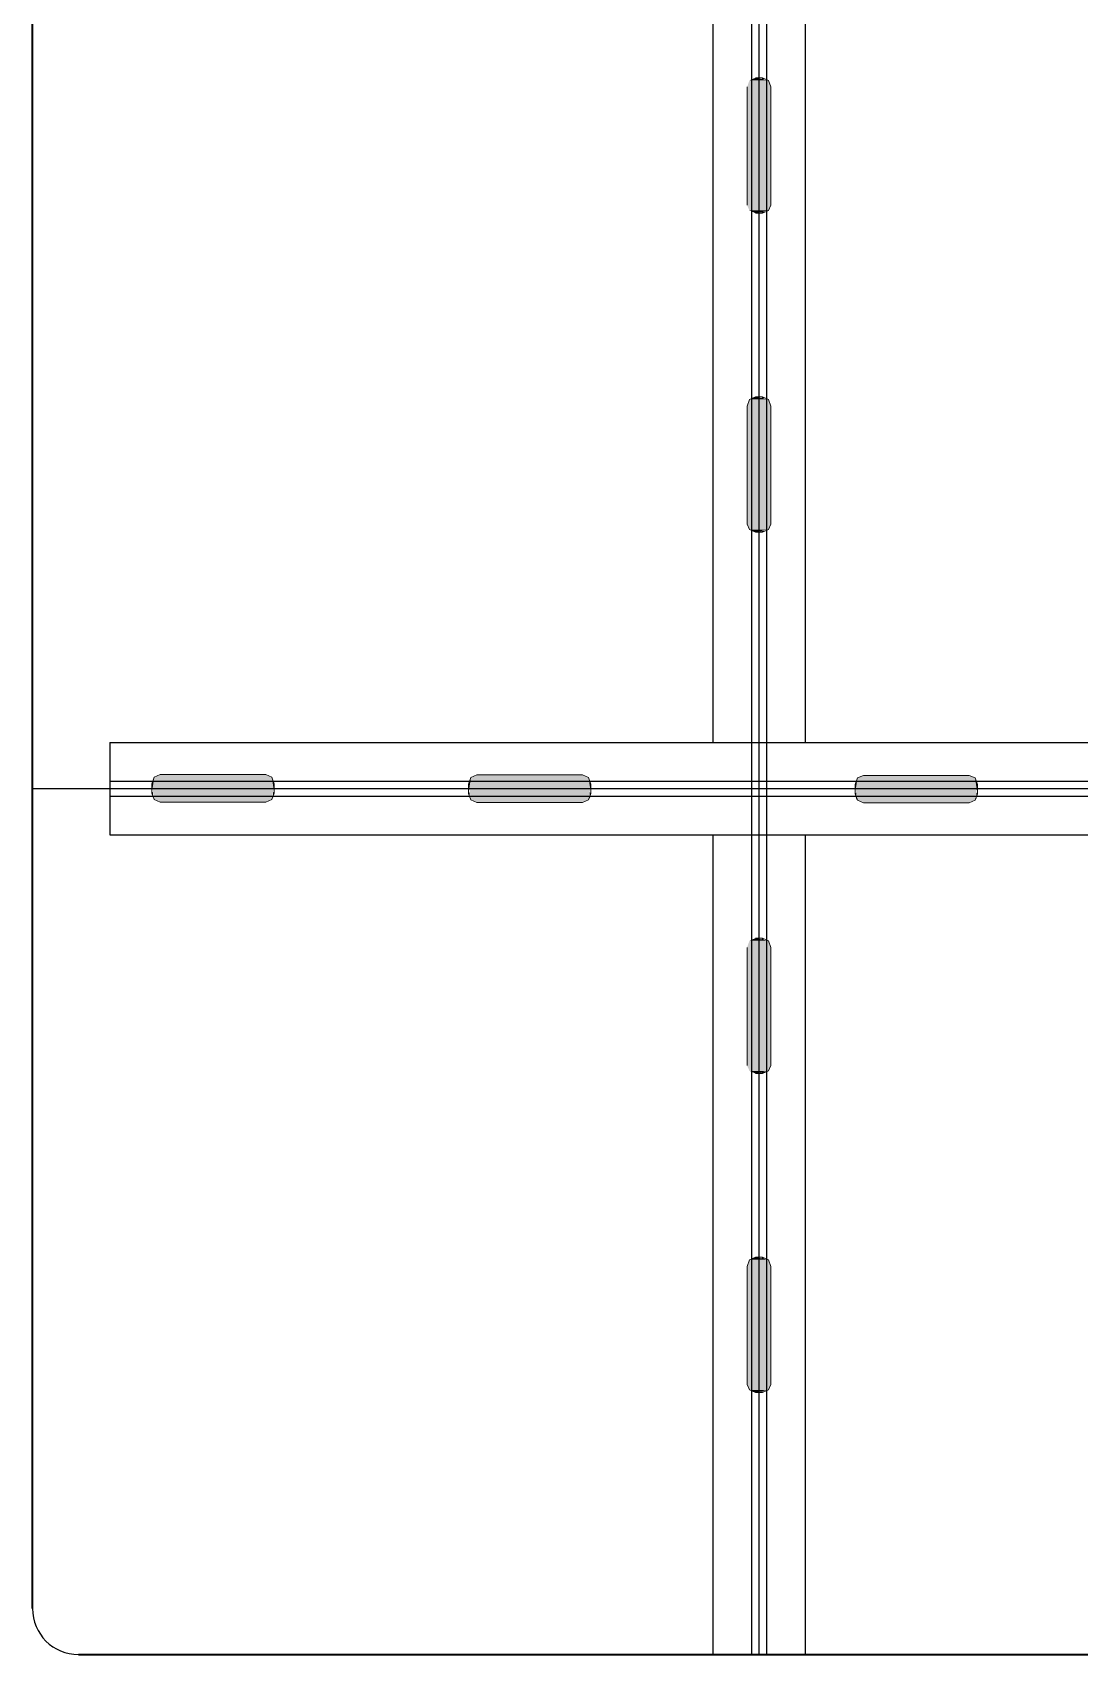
# Model space of a CAD drawing. Header units: inches. Extents: x 12838 to 25100, y 14333 to 18831.
# Drawn here: x 23825 to 24463, y 14495 to 15483 of the extents above; entities that cross this region are included whole.
import ezdxf

# ---------------------------------------------------------------- set-up
doc = ezdxf.new("R2010")
doc.units = ezdxf.units.IN
doc.header["$MEASUREMENT"] = 0
for name, color, linetype in [('1', 50, 'Continuous'), ('PDF2_Geometry', 7, 'Continuous'), ('PDF2_Solid Fills', 7, 'Continuous')]:
    doc.layers.add(name, color=color, linetype=linetype)

msp = doc.modelspace()

# ---------------------------------------------------------------- linework, layer by layer
at = {"linetype": 'ByBlock'}
for p, q in [((24262.79031, 16598.50247), (24262.79031, 14494.75247)), ((24262.79031, 16598.50247), (24262.79031, 14494.75247)), ((24267.29031, 16598.50247), (24267.29031, 14494.75247)), ((24267.29031, 16598.50247), (24267.29031, 14494.75247)), ((24271.79031, 16598.50247), (24271.79031, 14494.75247)), ((24271.79031, 16598.50247), (24271.79031, 14494.75247)), ((24239.16531, 15519.62747), (24239.16531, 15050.50247)), ((24239.16531, 15519.62747), (24239.16531, 15050.50247)), ((24295.41531, 15519.62747), (24295.41531, 15050.50247)), ((24295.41531, 15519.62747), (24295.41531, 15050.50247)), ((23871.79465, 15050.50247), (24729.60862, 15050.50247)), ((23871.79465, 15050.50247), (23871.79465, 14994.25247)), ((23871.79465, 15050.50247), (24729.60862, 15050.50247)), ((23871.79465, 15050.50247), (23871.79465, 14994.25247)), ((23871.79465, 15026.87747), (24711.66531, 15026.87747)), ((23871.79465, 15026.87747), (24711.66531, 15026.87747)), ((23824.71531, 15022.37747), (25100.46531, 15022.37747)), ((23824.71531, 15022.37747), (25100.46531, 15022.37747)), ((23871.79465, 15017.87747), (24711.66531, 15017.87747)), ((23871.79465, 15017.87747), (24711.66531, 15017.87747)), ((23871.79465, 14994.25247), (24729.60862, 14994.25247)), ((23871.79465, 14994.25247), (24729.60862, 14994.25247)), ((24239.16531, 14994.25247), (24239.16531, 14494.75247)), ((24239.16531, 14994.25247), (24239.16531, 14494.75247)), ((24295.41531, 14994.25247), (24295.41531, 14494.75247)), ((24295.41531, 14994.25247), (24295.41531, 14494.75247))]:
    msp.add_line(p, q, dxfattribs=at)
at = {"layer": '1', "linetype": 'ByBlock', "lineweight": 35}
for p, q in [((23824.71531, 14522.87747), (23824.71531, 16570.37747)), ((23824.71531, 14522.87747), (23824.71531, 16570.37747)), ((23852.84031, 14494.75247), (25100.46531, 14494.75247)), ((23852.84031, 14494.75247), (25100.46531, 14494.75247))]:
    msp.add_line(p, q, dxfattribs=at)
at = {"layer": '1', "linetype": 'ByBlock'}
msp.add_arc((23852.84031, 14522.87747), 28.125, 180, 270, dxfattribs=at)
msp.add_arc((23852.84031, 14522.87747), 28.125, 180, 270, dxfattribs=at)
at = {"layer": 'PDF2_Geometry', "linetype": 'ByBlock', "lineweight": 18}
for p, q in [((24260.05817, 15377.88721), (24260.05817, 15449.93344)), ((24260.05817, 15377.88721), (24260.05817, 15449.93344)), ((24265.12067, 15455.53704), (24269.45996, 15455.53704)), ((24265.12067, 15455.53704), (24269.45996, 15455.53704)), ((24269.45996, 15455.53704), (24273.07603, 15453.93601)), ((24269.45996, 15455.53704), (24273.07603, 15453.93601)), ((24273.07603, 15453.93601), (24274.52246, 15449.93344)), ((24273.07603, 15453.93601), (24274.52246, 15449.93344)), ((24274.52246, 15449.93344), (24274.52246, 15377.88721)), ((24274.52246, 15449.93344), (24274.52246, 15377.88721)), ((24269.45996, 15373.08412), (24265.12067, 15373.08412)), ((24265.12067, 15373.08412), (24269.45996, 15373.08412)), ((24269.45996, 15373.08412), (24265.12067, 15373.08412)), ((24265.12067, 15373.08412), (24269.45996, 15373.08412)), ((24273.07603, 15374.68515), (24269.45996, 15373.08412)), ((24269.45996, 15373.08412), (24273.07603, 15374.68515)), ((24273.07603, 15374.68515), (24269.45996, 15373.08412)), ((24269.45996, 15373.08412), (24273.07603, 15374.68515)), ((24274.52246, 15377.88721), (24273.07603, 15374.68515)), ((24273.07603, 15374.68515), (24274.52246, 15377.88721)), ((24274.52246, 15377.88721), (24273.07603, 15374.68515)), ((24273.07603, 15374.68515), (24274.52246, 15377.88721)), ((24260.05817, 15255.52881), (24261.5046, 15259.53137)), ((24260.05817, 15255.52881), (24261.5046, 15259.53137)), ((24260.05817, 15183.48257), (24260.05817, 15255.52881)), ((24260.05817, 15183.48257), (24260.05817, 15255.52881)), ((24261.5046, 15259.53137), (24265.12067, 15261.1324)), ((24261.5046, 15259.53137), (24265.12067, 15261.1324)), ((24265.12067, 15261.1324), (24269.45996, 15261.1324)), ((24265.12067, 15261.1324), (24269.45996, 15261.1324)), ((24269.45996, 15261.1324), (24273.07603, 15259.53137)), ((24269.45996, 15261.1324), (24273.07603, 15259.53137)), ((24273.07603, 15259.53137), (24274.52246, 15255.52881)), ((24273.07603, 15259.53137), (24274.52246, 15255.52881)), ((24274.52246, 15255.52881), (24274.52246, 15183.48257)), ((24274.52246, 15255.52881), (24274.52246, 15183.48257)), ((24260.05817, 15183.48257), (24261.5046, 15180.28052)), ((24261.5046, 15180.28052), (24260.05817, 15183.48257)), ((24260.05817, 15183.48257), (24261.5046, 15180.28052)), ((24261.5046, 15180.28052), (24260.05817, 15183.48257)), ((24274.52246, 15183.48257), (24273.07603, 15180.28052)), ((24273.07603, 15180.28052), (24274.52246, 15183.48257)), ((24274.52246, 15183.48257), (24273.07603, 15180.28052)), ((24273.07603, 15180.28052), (24274.52246, 15183.48257)), ((24261.5046, 15180.28052), (24265.12067, 15178.67949)), ((24265.12067, 15178.67949), (24261.5046, 15180.28052)), ((24261.5046, 15180.28052), (24265.12067, 15178.67949)), ((24265.12067, 15178.67949), (24261.5046, 15180.28052)), ((24269.45996, 15178.67949), (24265.12067, 15178.67949)), ((24265.12067, 15178.67949), (24269.45996, 15178.67949)), ((24269.45996, 15178.67949), (24265.12067, 15178.67949)), ((24265.12067, 15178.67949), (24269.45996, 15178.67949)), ((24273.07603, 15180.28052), (24269.45996, 15178.67949)), ((24269.45996, 15178.67949), (24273.07603, 15180.28052)), ((24273.07603, 15180.28052), (24269.45996, 15178.67949)), ((24269.45996, 15178.67949), (24273.07603, 15180.28052)), ((23898.92406, 15029.32034), (23897.47764, 15025.31777)), ((23898.92406, 15029.32034), (23897.47764, 15025.31777)), ((23897.47764, 15025.31777), (23897.47764, 15019.71417)), ((23897.47764, 15025.31777), (23897.47764, 15019.71417)), ((23902.54014, 15030.92137), (23898.92406, 15029.32034)), ((23902.54014, 15030.92137), (23898.92406, 15029.32034)), ((23966.90621, 15030.92137), (23902.54014, 15030.92137)), ((23966.90621, 15030.92137), (23902.54014, 15030.92137)), ((23970.52228, 15029.32034), (23966.90621, 15030.92137)), ((23970.52228, 15029.32034), (23966.90621, 15030.92137)), ((23971.96871, 15025.31777), (23970.52228, 15029.32034)), ((23971.96871, 15025.31777), (23970.52228, 15029.32034)), ((23971.96871, 15019.71417), (23971.96871, 15025.31777)), ((23971.96871, 15019.71417), (23971.96871, 15025.31777)), ((24091.85707, 15029.13382), (24090.41064, 15025.13126)), ((24091.85707, 15029.13382), (24090.41064, 15025.13126)), ((24090.41064, 15025.13126), (24090.41064, 15019.52766)), ((24090.41064, 15025.13126), (24090.41064, 15019.52766)), ((24095.47314, 15030.73485), (24091.85707, 15029.13382)), ((24095.47314, 15030.73485), (24091.85707, 15029.13382)), ((24159.83921, 15030.73485), (24095.47314, 15030.73485)), ((24159.83921, 15030.73485), (24095.47314, 15030.73485)), ((24163.45529, 15029.13382), (24159.83921, 15030.73485)), ((24163.45529, 15029.13382), (24159.83921, 15030.73485)), ((24164.90171, 15025.13126), (24163.45529, 15029.13382)), ((24164.90171, 15025.13126), (24163.45529, 15029.13382)), ((24164.90171, 15019.52766), (24164.90171, 15025.13126)), ((24164.90171, 15019.52766), (24164.90171, 15025.13126)), ((24327.31922, 15028.89536), (24325.87279, 15024.89279)), ((24327.31922, 15028.89536), (24325.87279, 15024.89279)), ((24325.87279, 15024.89279), (24325.87279, 15019.2892)), ((24325.87279, 15024.89279), (24325.87279, 15019.2892)), ((24330.93529, 15030.49639), (24327.31922, 15028.89536)), ((24330.93529, 15030.49639), (24327.31922, 15028.89536)), ((24395.30136, 15030.49639), (24330.93529, 15030.49639)), ((24395.30136, 15030.49639), (24330.93529, 15030.49639)), ((24398.91743, 15028.89536), (24395.30136, 15030.49639)), ((24398.91743, 15028.89536), (24395.30136, 15030.49639)), ((24400.36386, 15024.89279), (24398.91743, 15028.89536)), ((24400.36386, 15024.89279), (24398.91743, 15028.89536)), ((24400.36386, 15019.2892), (24400.36386, 15024.89279)), ((24400.36386, 15019.2892), (24400.36386, 15024.89279)), ((23897.47764, 15019.71417), (23898.92406, 15015.71161)), ((23897.47764, 15019.71417), (23898.92406, 15015.71161)), ((23898.92406, 15015.71161), (23902.54014, 15014.11058)), ((23898.92406, 15015.71161), (23902.54014, 15014.11058)), ((23966.90621, 15014.11058), (23970.52228, 15015.71161)), ((23966.90621, 15014.11058), (23970.52228, 15015.71161)), ((23970.52228, 15015.71161), (23971.96871, 15019.71417)), ((23970.52228, 15015.71161), (23971.96871, 15019.71417)), ((24090.41064, 15019.52766), (24091.85707, 15015.52509)), ((24090.41064, 15019.52766), (24091.85707, 15015.52509)), ((24091.85707, 15015.52509), (24095.47314, 15013.92406)), ((24091.85707, 15015.52509), (24095.47314, 15013.92406)), ((24159.83921, 15013.92406), (24163.45529, 15015.52509)), ((24159.83921, 15013.92406), (24163.45529, 15015.52509)), ((24163.45529, 15015.52509), (24164.90171, 15019.52766)), ((24163.45529, 15015.52509), (24164.90171, 15019.52766)), ((24325.87279, 15019.2892), (24327.31922, 15015.28663)), ((24325.87279, 15019.2892), (24327.31922, 15015.28663)), ((24327.31922, 15015.28663), (24330.93529, 15013.6856)), ((24327.31922, 15015.28663), (24330.93529, 15013.6856)), ((24395.30136, 15013.6856), (24398.91743, 15015.28663)), ((24395.30136, 15013.6856), (24398.91743, 15015.28663)), ((24398.91743, 15015.28663), (24400.36386, 15019.2892)), ((24398.91743, 15015.28663), (24400.36386, 15019.2892)), ((23902.54014, 15014.11058), (23966.90621, 15014.11058)), ((23902.54014, 15014.11058), (23966.90621, 15014.11058)), ((24095.47314, 15013.92406), (24159.83921, 15013.92406)), ((24095.47314, 15013.92406), (24159.83921, 15013.92406)), ((24330.93529, 15013.6856), (24395.30136, 15013.6856)), ((24330.93529, 15013.6856), (24395.30136, 15013.6856)), ((24260.05817, 14853.63721), (24260.05817, 14925.68344)), ((24260.05817, 14853.63721), (24260.05817, 14925.68344)), ((24265.12067, 14931.28704), (24269.45996, 14931.28704)), ((24265.12067, 14931.28704), (24269.45996, 14931.28704)), ((24269.45996, 14931.28704), (24273.07603, 14929.68601)), ((24269.45996, 14931.28704), (24273.07603, 14929.68601)), ((24273.07603, 14929.68601), (24274.52246, 14925.68344)), ((24273.07603, 14929.68601), (24274.52246, 14925.68344)), ((24274.52246, 14925.68344), (24274.52246, 14853.63721)), ((24274.52246, 14925.68344), (24274.52246, 14853.63721)), ((24269.45996, 14848.83412), (24265.12067, 14848.83412)), ((24265.12067, 14848.83412), (24269.45996, 14848.83412)), ((24269.45996, 14848.83412), (24265.12067, 14848.83412)), ((24265.12067, 14848.83412), (24269.45996, 14848.83412)), ((24273.07603, 14850.43515), (24269.45996, 14848.83412)), ((24269.45996, 14848.83412), (24273.07603, 14850.43515)), ((24273.07603, 14850.43515), (24269.45996, 14848.83412)), ((24269.45996, 14848.83412), (24273.07603, 14850.43515)), ((24274.52246, 14853.63721), (24273.07603, 14850.43515)), ((24273.07603, 14850.43515), (24274.52246, 14853.63721)), ((24274.52246, 14853.63721), (24273.07603, 14850.43515)), ((24273.07603, 14850.43515), (24274.52246, 14853.63721)), ((24260.05817, 14731.27881), (24261.5046, 14735.28137)), ((24260.05817, 14731.27881), (24261.5046, 14735.28137)), ((24260.05817, 14659.23257), (24260.05817, 14731.27881)), ((24260.05817, 14659.23257), (24260.05817, 14731.27881)), ((24261.5046, 14735.28137), (24265.12067, 14736.8824)), ((24261.5046, 14735.28137), (24265.12067, 14736.8824)), ((24265.12067, 14736.8824), (24269.45996, 14736.8824)), ((24265.12067, 14736.8824), (24269.45996, 14736.8824)), ((24269.45996, 14736.8824), (24273.07603, 14735.28137)), ((24269.45996, 14736.8824), (24273.07603, 14735.28137)), ((24273.07603, 14735.28137), (24274.52246, 14731.27881)), ((24273.07603, 14735.28137), (24274.52246, 14731.27881)), ((24274.52246, 14731.27881), (24274.52246, 14659.23257)), ((24274.52246, 14731.27881), (24274.52246, 14659.23257)), ((24260.05817, 14659.23257), (24261.5046, 14656.03052)), ((24261.5046, 14656.03052), (24260.05817, 14659.23257)), ((24260.05817, 14659.23257), (24261.5046, 14656.03052)), ((24261.5046, 14656.03052), (24260.05817, 14659.23257)), ((24274.52246, 14659.23257), (24273.07603, 14656.03052)), ((24273.07603, 14656.03052), (24274.52246, 14659.23257)), ((24274.52246, 14659.23257), (24273.07603, 14656.03052)), ((24273.07603, 14656.03052), (24274.52246, 14659.23257)), ((24261.5046, 14656.03052), (24265.12067, 14654.42949)), ((24265.12067, 14654.42949), (24261.5046, 14656.03052)), ((24261.5046, 14656.03052), (24265.12067, 14654.42949)), ((24265.12067, 14654.42949), (24261.5046, 14656.03052)), ((24269.45996, 14654.42949), (24265.12067, 14654.42949)), ((24265.12067, 14654.42949), (24269.45996, 14654.42949)), ((24269.45996, 14654.42949), (24265.12067, 14654.42949)), ((24265.12067, 14654.42949), (24269.45996, 14654.42949)), ((24273.07603, 14656.03052), (24269.45996, 14654.42949)), ((24269.45996, 14654.42949), (24273.07603, 14656.03052)), ((24273.07603, 14656.03052), (24269.45996, 14654.42949)), ((24269.45996, 14654.42949), (24273.07603, 14656.03052))]:
    msp.add_line(p, q, dxfattribs=at)
at = {"layer": 'PDF2_Geometry', "linetype": 'ByBlock', "lineweight": 9}
for p, q in [((23898.20085, 15017.31263), (23898.92406, 15015.71161)), ((23898.92406, 15015.71161), (23898.20085, 15017.31263)), ((23898.20085, 15017.31263), (23898.20085, 15017.31263)), ((23898.20085, 15017.31263), (23898.92406, 15015.71161)), ((23898.92406, 15015.71161), (23898.20085, 15017.31263)), ((23898.20085, 15017.31263), (23898.20085, 15017.31263)), ((23971.24549, 15017.31263), (23970.52228, 15015.71161)), ((23970.52228, 15015.71161), (23971.24549, 15017.31263)), ((23971.24549, 15017.31263), (23970.52228, 15015.71161)), ((23970.52228, 15015.71161), (23971.24549, 15017.31263)), ((23971.24549, 15017.31263), (23971.24549, 15017.31263)), ((23971.24549, 15017.31263), (23971.24549, 15017.31263)), ((24091.13386, 15017.12612), (24091.85707, 15015.52509)), ((24091.85707, 15015.52509), (24091.13386, 15017.12612)), ((24091.13386, 15017.12612), (24091.13386, 15017.12612)), ((24091.13386, 15017.12612), (24091.85707, 15015.52509)), ((24091.85707, 15015.52509), (24091.13386, 15017.12612)), ((24091.13386, 15017.12612), (24091.13386, 15017.12612)), ((24164.1785, 15017.12612), (24163.45529, 15015.52509)), ((24163.45529, 15015.52509), (24164.1785, 15017.12612)), ((24164.1785, 15017.12612), (24163.45529, 15015.52509)), ((24163.45529, 15015.52509), (24164.1785, 15017.12612)), ((24164.1785, 15017.12612), (24164.1785, 15017.12612)), ((24164.1785, 15017.12612), (24164.1785, 15017.12612)), ((24326.596, 15016.88766), (24327.31922, 15015.28663)), ((24327.31922, 15015.28663), (24326.596, 15016.88766)), ((24326.596, 15016.88766), (24326.596, 15016.88766)), ((24326.596, 15016.88766), (24327.31922, 15015.28663)), ((24327.31922, 15015.28663), (24326.596, 15016.88766)), ((24326.596, 15016.88766), (24326.596, 15016.88766)), ((24399.64065, 15016.88766), (24398.91743, 15015.28663)), ((24398.91743, 15015.28663), (24399.64065, 15016.88766)), ((24399.64065, 15016.88766), (24398.91743, 15015.28663)), ((24398.91743, 15015.28663), (24399.64065, 15016.88766)), ((24399.64065, 15016.88766), (24399.64065, 15016.88766)), ((24399.64065, 15016.88766), (24399.64065, 15016.88766))]:
    msp.add_line(p, q, dxfattribs=at)
at = {"layer": 'PDF2_Solid Fills', "linetype": 'ByBlock', "transparency": 33554559}
for points in [[(24260.05817, 15449.93344), (24261.5046, 15453.93601), (24274.52246, 15449.93344)], [(24260.05817, 15449.93344), (24261.5046, 15453.93601), (24274.52246, 15449.93344)], [(24260.05817, 15377.88721), (24260.05817, 15449.93344), (24274.52246, 15377.88721)], [(24260.05817, 15449.93344), (24274.52246, 15377.88721), (24274.52246, 15449.93344)], [(24260.05817, 15377.88721), (24260.05817, 15449.93344), (24274.52246, 15377.88721)], [(24260.05817, 15449.93344), (24274.52246, 15377.88721), (24274.52246, 15449.93344)], [(24261.5046, 15453.93601), (24265.12067, 15455.53704), (24269.45996, 15455.53704)], [(24273.07603, 15453.93601), (24261.5046, 15453.93601), (24265.12067, 15455.53704)], [(24261.5046, 15453.93601), (24265.12067, 15455.53704), (24269.45996, 15455.53704)], [(24273.07603, 15453.93601), (24261.5046, 15453.93601), (24265.12067, 15455.53704)], [(24261.5046, 15453.93601), (24274.52246, 15449.93344), (24273.07603, 15453.93601)], [(24261.5046, 15453.93601), (24274.52246, 15449.93344), (24273.07603, 15453.93601)], [(24273.07603, 15453.93601), (24273.07603, 15453.93601), (24265.12067, 15455.53704)], [(24273.07603, 15453.93601), (24273.07603, 15453.93601), (24265.12067, 15455.53704)], [(24268.73674, 15454.73652), (24270.18317, 15453.93601), (24267.29031, 15454.73652)], [(24268.73674, 15454.73652), (24270.18317, 15453.93601), (24267.29031, 15454.73652)], [(24270.90638, 15454.73652), (24269.45996, 15455.53704), (24268.73674, 15454.73652)], [(24270.90638, 15454.73652), (24269.45996, 15455.53704), (24268.73674, 15454.73652)], [(24270.18317, 15454.73652), (24268.73674, 15454.73652), (24270.18317, 15453.93601)], [(24270.18317, 15454.73652), (24268.73674, 15454.73652), (24270.18317, 15453.93601)], [(24270.18317, 15454.73652), (24268.73674, 15454.73652), (24270.18317, 15453.93601)], [(24270.18317, 15454.73652), (24268.73674, 15454.73652), (24270.18317, 15453.93601)], [(24269.45996, 15455.53704), (24273.07603, 15453.93601), (24273.07603, 15453.93601)], [(24269.45996, 15455.53704), (24273.07603, 15453.93601), (24273.07603, 15453.93601)], [(24270.90638, 15454.73652), (24273.07603, 15453.93601), (24271.6296, 15454.73652)], [(24270.90638, 15454.73652), (24273.07603, 15453.93601), (24271.6296, 15454.73652)], [(24260.05817, 15377.88721), (24261.5046, 15374.68515), (24274.52246, 15377.88721)], [(24260.05817, 15377.88721), (24261.5046, 15374.68515), (24274.52246, 15377.88721)], [(24261.5046, 15374.68515), (24274.52246, 15377.88721), (24273.07603, 15374.68515)], [(24261.5046, 15374.68515), (24274.52246, 15377.88721), (24273.07603, 15374.68515)], [(24261.5046, 15374.68515), (24265.12067, 15373.08412), (24269.45996, 15373.08412)], [(24273.07603, 15374.68515), (24261.5046, 15374.68515), (24265.12067, 15373.08412)], [(24261.5046, 15374.68515), (24265.12067, 15373.08412), (24269.45996, 15373.08412)], [(24273.07603, 15374.68515), (24261.5046, 15374.68515), (24265.12067, 15373.08412)], [(24273.07603, 15374.68515), (24273.07603, 15374.68515), (24265.12067, 15373.08412)], [(24273.07603, 15374.68515), (24273.07603, 15374.68515), (24265.12067, 15373.08412)], [(24270.18317, 15373.88464), (24267.29031, 15373.08412), (24268.73674, 15373.88464)], [(24270.18317, 15373.88464), (24267.29031, 15373.08412), (24268.73674, 15373.88464)], [(24270.90638, 15373.88464), (24269.45996, 15373.08412), (24268.73674, 15373.88464)], [(24270.90638, 15373.88464), (24269.45996, 15373.08412), (24268.73674, 15373.88464)], [(24269.45996, 15373.08412), (24273.07603, 15374.68515), (24273.07603, 15374.68515)], [(24269.45996, 15373.08412), (24273.07603, 15374.68515), (24273.07603, 15374.68515)], [(24270.90638, 15373.88464), (24273.07603, 15374.68515), (24271.6296, 15373.88464)], [(24270.90638, 15373.88464), (24273.07603, 15374.68515), (24271.6296, 15373.88464)], [(24260.05817, 15255.52881), (24261.5046, 15259.53137), (24274.52246, 15255.52881)], [(24260.05817, 15255.52881), (24261.5046, 15259.53137), (24274.52246, 15255.52881)], [(24260.05817, 15183.48257), (24260.05817, 15255.52881), (24274.52246, 15183.48257)], [(24260.05817, 15255.52881), (24274.52246, 15183.48257), (24274.52246, 15255.52881)], [(24260.05817, 15183.48257), (24260.05817, 15255.52881), (24274.52246, 15183.48257)], [(24260.05817, 15255.52881), (24274.52246, 15183.48257), (24274.52246, 15255.52881)], [(24261.5046, 15259.53137), (24265.12067, 15261.1324), (24269.45996, 15261.1324)], [(24273.07603, 15259.53137), (24261.5046, 15259.53137), (24265.12067, 15261.1324)], [(24261.5046, 15259.53137), (24265.12067, 15261.1324), (24265.12067, 15261.1324)], [(24261.5046, 15259.53137), (24265.12067, 15261.1324), (24269.45996, 15261.1324)], [(24273.07603, 15259.53137), (24261.5046, 15259.53137), (24265.12067, 15261.1324)], [(24261.5046, 15259.53137), (24265.12067, 15261.1324), (24265.12067, 15261.1324)], [(24261.5046, 15259.53137), (24274.52246, 15255.52881), (24273.07603, 15259.53137)], [(24261.5046, 15259.53137), (24274.52246, 15255.52881), (24273.07603, 15259.53137)], [(24273.07603, 15259.53137), (24273.07603, 15259.53137), (24265.12067, 15261.1324)], [(24273.07603, 15259.53137), (24273.07603, 15259.53137), (24265.12067, 15261.1324)], [(24268.73674, 15260.33189), (24270.18317, 15259.53137), (24267.29031, 15260.33189)], [(24268.73674, 15260.33189), (24270.18317, 15259.53137), (24267.29031, 15260.33189)], [(24270.90638, 15260.33189), (24269.45996, 15261.1324), (24268.73674, 15260.33189)], [(24270.90638, 15260.33189), (24269.45996, 15261.1324), (24268.73674, 15260.33189)], [(24270.18317, 15260.33189), (24268.73674, 15260.33189), (24270.18317, 15259.53137)], [(24270.18317, 15260.33189), (24268.73674, 15260.33189), (24270.18317, 15259.53137)], [(24270.18317, 15260.33189), (24268.73674, 15260.33189), (24270.18317, 15259.53137)], [(24270.18317, 15260.33189), (24268.73674, 15260.33189), (24270.18317, 15259.53137)], [(24269.45996, 15261.1324), (24273.07603, 15259.53137), (24273.07603, 15259.53137)], [(24269.45996, 15261.1324), (24273.07603, 15259.53137), (24273.07603, 15259.53137)], [(24270.90638, 15260.33189), (24273.07603, 15259.53137), (24271.6296, 15260.33189)], [(24270.90638, 15260.33189), (24273.07603, 15259.53137), (24271.6296, 15260.33189)], [(24260.05817, 15183.48257), (24261.5046, 15180.28052), (24274.52246, 15183.48257)], [(24260.05817, 15183.48257), (24261.5046, 15180.28052), (24274.52246, 15183.48257)], [(24261.5046, 15180.28052), (24274.52246, 15183.48257), (24273.07603, 15180.28052)], [(24261.5046, 15180.28052), (24274.52246, 15183.48257), (24273.07603, 15180.28052)], [(24261.5046, 15180.28052), (24265.12067, 15178.67949), (24269.45996, 15178.67949)], [(24273.07603, 15180.28052), (24261.5046, 15180.28052), (24265.12067, 15178.67949)], [(24261.5046, 15180.28052), (24265.12067, 15178.67949), (24265.12067, 15178.67949)], [(24261.5046, 15180.28052), (24265.12067, 15178.67949), (24269.45996, 15178.67949)], [(24273.07603, 15180.28052), (24261.5046, 15180.28052), (24265.12067, 15178.67949)], [(24261.5046, 15180.28052), (24265.12067, 15178.67949), (24265.12067, 15178.67949)], [(24273.07603, 15180.28052), (24273.07603, 15180.28052), (24265.12067, 15178.67949)], [(24273.07603, 15180.28052), (24273.07603, 15180.28052), (24265.12067, 15178.67949)], [(24270.18317, 15179.48001), (24267.29031, 15178.67949), (24268.73674, 15179.48001)], [(24270.18317, 15179.48001), (24267.29031, 15178.67949), (24268.73674, 15179.48001)], [(24270.90638, 15179.48001), (24269.45996, 15178.67949), (24268.73674, 15179.48001)], [(24270.90638, 15179.48001), (24269.45996, 15178.67949), (24268.73674, 15179.48001)], [(24269.45996, 15178.67949), (24273.07603, 15180.28052), (24273.07603, 15180.28052)], [(24269.45996, 15178.67949), (24273.07603, 15180.28052), (24273.07603, 15180.28052)], [(24270.90638, 15179.48001), (24273.07603, 15180.28052), (24271.6296, 15179.48001)], [(24270.90638, 15179.48001), (24273.07603, 15180.28052), (24271.6296, 15179.48001)], [(23898.92406, 15015.71161), (23898.92406, 15029.32034), (23897.47764, 15025.31777)], [(23898.92406, 15029.32034), (23897.47764, 15025.31777), (23897.47764, 15025.31777)], [(23898.92406, 15029.32034), (23897.47764, 15025.31777), (23897.47764, 15019.71417)], [(23898.92406, 15015.71161), (23898.92406, 15029.32034), (23897.47764, 15025.31777)], [(23898.92406, 15029.32034), (23897.47764, 15025.31777), (23897.47764, 15025.31777)], [(23898.92406, 15029.32034), (23897.47764, 15025.31777), (23897.47764, 15019.71417)], [(23898.92406, 15015.71161), (23898.92406, 15015.71161), (23897.47764, 15025.31777)], [(23898.92406, 15015.71161), (23898.92406, 15015.71161), (23897.47764, 15025.31777)], [(23902.54014, 15030.92137), (23898.92406, 15029.32034), (23902.54014, 15014.11058)], [(23902.54014, 15030.92137), (23898.92406, 15029.32034), (23902.54014, 15014.11058)], [(23898.92406, 15029.32034), (23902.54014, 15014.11058), (23898.92406, 15015.71161)], [(23898.92406, 15029.32034), (23902.54014, 15014.11058), (23898.92406, 15015.71161)], [(23902.54014, 15030.92137), (23966.90621, 15030.92137), (23902.54014, 15014.11058)], [(23966.90621, 15030.92137), (23902.54014, 15014.11058), (23966.90621, 15014.11058)], [(23902.54014, 15030.92137), (23966.90621, 15030.92137), (23902.54014, 15014.11058)], [(23966.90621, 15030.92137), (23902.54014, 15014.11058), (23966.90621, 15014.11058)], [(23966.90621, 15030.92137), (23970.52228, 15029.32034), (23966.90621, 15014.11058)], [(23966.90621, 15030.92137), (23970.52228, 15029.32034), (23966.90621, 15014.11058)], [(23970.52228, 15029.32034), (23966.90621, 15014.11058), (23970.52228, 15015.71161)], [(23970.52228, 15029.32034), (23966.90621, 15014.11058), (23970.52228, 15015.71161)], [(23970.52228, 15015.71161), (23970.52228, 15029.32034), (23971.96871, 15025.31777)], [(23970.52228, 15029.32034), (23971.96871, 15025.31777), (23971.96871, 15025.31777)], [(23970.52228, 15029.32034), (23971.96871, 15025.31777), (23971.96871, 15019.71417)], [(23970.52228, 15015.71161), (23970.52228, 15029.32034), (23971.96871, 15025.31777)], [(23970.52228, 15029.32034), (23971.96871, 15025.31777), (23971.96871, 15025.31777)], [(23970.52228, 15029.32034), (23971.96871, 15025.31777), (23971.96871, 15019.71417)], [(23970.52228, 15015.71161), (23970.52228, 15015.71161), (23971.96871, 15025.31777)], [(23970.52228, 15015.71161), (23970.52228, 15015.71161), (23971.96871, 15025.31777)], [(24091.85707, 15015.52509), (24091.85707, 15029.13382), (24090.41064, 15025.13126)], [(24091.85707, 15029.13382), (24090.41064, 15025.13126), (24090.41064, 15025.13126)], [(24091.85707, 15029.13382), (24090.41064, 15025.13126), (24090.41064, 15019.52766)], [(24091.85707, 15015.52509), (24091.85707, 15029.13382), (24090.41064, 15025.13126)], [(24091.85707, 15029.13382), (24090.41064, 15025.13126), (24090.41064, 15025.13126)], [(24091.85707, 15029.13382), (24090.41064, 15025.13126), (24090.41064, 15019.52766)], [(24091.85707, 15015.52509), (24091.85707, 15015.52509), (24090.41064, 15025.13126)], [(24091.85707, 15015.52509), (24091.85707, 15015.52509), (24090.41064, 15025.13126)], [(24095.47314, 15030.73485), (24091.85707, 15029.13382), (24095.47314, 15013.92406)], [(24095.47314, 15030.73485), (24091.85707, 15029.13382), (24095.47314, 15013.92406)], [(24091.85707, 15029.13382), (24095.47314, 15013.92406), (24091.85707, 15015.52509)], [(24091.85707, 15029.13382), (24095.47314, 15013.92406), (24091.85707, 15015.52509)], [(24095.47314, 15030.73485), (24159.83921, 15030.73485), (24095.47314, 15013.92406)], [(24159.83921, 15030.73485), (24095.47314, 15013.92406), (24159.83921, 15013.92406)], [(24095.47314, 15030.73485), (24159.83921, 15030.73485), (24095.47314, 15013.92406)], [(24159.83921, 15030.73485), (24095.47314, 15013.92406), (24159.83921, 15013.92406)], [(24159.83921, 15030.73485), (24163.45529, 15029.13382), (24159.83921, 15013.92406)], [(24159.83921, 15030.73485), (24163.45529, 15029.13382), (24159.83921, 15013.92406)], [(24163.45529, 15029.13382), (24159.83921, 15013.92406), (24163.45529, 15015.52509)], [(24163.45529, 15029.13382), (24159.83921, 15013.92406), (24163.45529, 15015.52509)], [(24163.45529, 15015.52509), (24163.45529, 15029.13382), (24164.90171, 15025.13126)], [(24163.45529, 15029.13382), (24164.90171, 15025.13126), (24164.90171, 15025.13126)], [(24163.45529, 15029.13382), (24164.90171, 15025.13126), (24164.90171, 15019.52766)], [(24163.45529, 15015.52509), (24163.45529, 15029.13382), (24164.90171, 15025.13126)], [(24163.45529, 15029.13382), (24164.90171, 15025.13126), (24164.90171, 15025.13126)], [(24163.45529, 15029.13382), (24164.90171, 15025.13126), (24164.90171, 15019.52766)], [(24163.45529, 15015.52509), (24163.45529, 15015.52509), (24164.90171, 15025.13126)], [(24163.45529, 15015.52509), (24163.45529, 15015.52509), (24164.90171, 15025.13126)], [(24327.31922, 15015.28663), (24327.31922, 15028.89536), (24325.87279, 15024.89279)], [(24327.31922, 15028.89536), (24325.87279, 15024.89279), (24325.87279, 15024.89279)], [(24327.31922, 15028.89536), (24325.87279, 15024.89279), (24325.87279, 15019.2892)], [(24327.31922, 15015.28663), (24327.31922, 15028.89536), (24325.87279, 15024.89279)], [(24327.31922, 15028.89536), (24325.87279, 15024.89279), (24325.87279, 15024.89279)], [(24327.31922, 15028.89536), (24325.87279, 15024.89279), (24325.87279, 15019.2892)], [(24327.31922, 15015.28663), (24327.31922, 15015.28663), (24325.87279, 15024.89279)], [(24327.31922, 15015.28663), (24327.31922, 15015.28663), (24325.87279, 15024.89279)], [(24330.93529, 15030.49639), (24327.31922, 15028.89536), (24330.93529, 15013.6856)], [(24330.93529, 15030.49639), (24327.31922, 15028.89536), (24330.93529, 15013.6856)], [(24327.31922, 15028.89536), (24330.93529, 15013.6856), (24327.31922, 15015.28663)], [(24327.31922, 15028.89536), (24330.93529, 15013.6856), (24327.31922, 15015.28663)], [(24330.93529, 15030.49639), (24395.30136, 15030.49639), (24330.93529, 15013.6856)], [(24395.30136, 15030.49639), (24330.93529, 15013.6856), (24395.30136, 15013.6856)], [(24330.93529, 15030.49639), (24395.30136, 15030.49639), (24330.93529, 15013.6856)], [(24395.30136, 15030.49639), (24330.93529, 15013.6856), (24395.30136, 15013.6856)], [(24395.30136, 15030.49639), (24398.91743, 15028.89536), (24395.30136, 15013.6856)], [(24395.30136, 15030.49639), (24398.91743, 15028.89536), (24395.30136, 15013.6856)], [(24398.91743, 15028.89536), (24395.30136, 15013.6856), (24398.91743, 15015.28663)], [(24398.91743, 15028.89536), (24395.30136, 15013.6856), (24398.91743, 15015.28663)], [(24398.91743, 15015.28663), (24398.91743, 15028.89536), (24400.36386, 15024.89279)], [(24398.91743, 15028.89536), (24400.36386, 15024.89279), (24400.36386, 15024.89279)], [(24398.91743, 15028.89536), (24400.36386, 15024.89279), (24400.36386, 15019.2892)], [(24398.91743, 15015.28663), (24398.91743, 15028.89536), (24400.36386, 15024.89279)], [(24398.91743, 15028.89536), (24400.36386, 15024.89279), (24400.36386, 15024.89279)], [(24398.91743, 15028.89536), (24400.36386, 15024.89279), (24400.36386, 15019.2892)], [(24398.91743, 15015.28663), (24398.91743, 15015.28663), (24400.36386, 15024.89279)], [(24398.91743, 15015.28663), (24398.91743, 15015.28663), (24400.36386, 15024.89279)], [(23898.20085, 15017.31263), (23897.47764, 15019.71417), (23898.20085, 15020.51469)], [(23898.20085, 15017.31263), (23897.47764, 15019.71417), (23898.20085, 15020.51469)], [(23897.47764, 15019.71417), (23898.92406, 15015.71161), (23898.92406, 15015.71161)], [(23897.47764, 15019.71417), (23898.92406, 15015.71161), (23898.92406, 15015.71161)], [(23971.96871, 15019.71417), (23970.52228, 15015.71161), (23970.52228, 15015.71161)], [(23971.96871, 15019.71417), (23970.52228, 15015.71161), (23970.52228, 15015.71161)], [(23971.24549, 15017.31263), (23971.96871, 15019.71417), (23971.24549, 15020.51469)], [(23971.24549, 15017.31263), (23971.96871, 15019.71417), (23971.24549, 15020.51469)], [(24091.13386, 15017.12612), (24090.41064, 15019.52766), (24091.13386, 15020.32817)], [(24091.13386, 15017.12612), (24090.41064, 15019.52766), (24091.13386, 15020.32817)], [(24090.41064, 15019.52766), (24091.85707, 15015.52509), (24091.85707, 15015.52509)], [(24090.41064, 15019.52766), (24091.85707, 15015.52509), (24091.85707, 15015.52509)], [(24164.90171, 15019.52766), (24163.45529, 15015.52509), (24163.45529, 15015.52509)], [(24164.90171, 15019.52766), (24163.45529, 15015.52509), (24163.45529, 15015.52509)], [(24164.1785, 15017.12612), (24164.90171, 15019.52766), (24164.1785, 15020.32817)], [(24164.1785, 15017.12612), (24164.90171, 15019.52766), (24164.1785, 15020.32817)], [(24326.596, 15016.88766), (24325.87279, 15019.2892), (24326.596, 15020.08971)], [(24326.596, 15016.88766), (24325.87279, 15019.2892), (24326.596, 15020.08971)], [(24325.87279, 15019.2892), (24327.31922, 15015.28663), (24327.31922, 15015.28663)], [(24325.87279, 15019.2892), (24327.31922, 15015.28663), (24327.31922, 15015.28663)], [(24400.36386, 15019.2892), (24398.91743, 15015.28663), (24398.91743, 15015.28663)], [(24400.36386, 15019.2892), (24398.91743, 15015.28663), (24398.91743, 15015.28663)], [(24399.64065, 15016.88766), (24400.36386, 15019.2892), (24399.64065, 15020.08971)], [(24399.64065, 15016.88766), (24400.36386, 15019.2892), (24399.64065, 15020.08971)], [(24260.05817, 14925.68344), (24261.5046, 14929.68601), (24274.52246, 14925.68344)], [(24260.05817, 14925.68344), (24261.5046, 14929.68601), (24274.52246, 14925.68344)], [(24260.05817, 14853.63721), (24260.05817, 14925.68344), (24274.52246, 14853.63721)], [(24260.05817, 14925.68344), (24274.52246, 14853.63721), (24274.52246, 14925.68344)], [(24260.05817, 14853.63721), (24260.05817, 14925.68344), (24274.52246, 14853.63721)], [(24260.05817, 14925.68344), (24274.52246, 14853.63721), (24274.52246, 14925.68344)], [(24261.5046, 14929.68601), (24265.12067, 14931.28704), (24269.45996, 14931.28704)], [(24273.07603, 14929.68601), (24261.5046, 14929.68601), (24265.12067, 14931.28704)], [(24261.5046, 14929.68601), (24265.12067, 14931.28704), (24269.45996, 14931.28704)], [(24273.07603, 14929.68601), (24261.5046, 14929.68601), (24265.12067, 14931.28704)], [(24261.5046, 14929.68601), (24274.52246, 14925.68344), (24273.07603, 14929.68601)], [(24261.5046, 14929.68601), (24274.52246, 14925.68344), (24273.07603, 14929.68601)], [(24273.07603, 14929.68601), (24273.07603, 14929.68601), (24265.12067, 14931.28704)], [(24273.07603, 14929.68601), (24273.07603, 14929.68601), (24265.12067, 14931.28704)], [(24268.73674, 14930.48652), (24270.18317, 14929.68601), (24267.29031, 14930.48652)], [(24268.73674, 14930.48652), (24270.18317, 14929.68601), (24267.29031, 14930.48652)], [(24270.90638, 14930.48652), (24269.45996, 14931.28704), (24268.73674, 14930.48652)], [(24270.90638, 14930.48652), (24269.45996, 14931.28704), (24268.73674, 14930.48652)], [(24270.18317, 14930.48652), (24268.73674, 14930.48652), (24270.18317, 14929.68601)], [(24270.18317, 14930.48652), (24268.73674, 14930.48652), (24270.18317, 14929.68601)], [(24270.18317, 14930.48652), (24268.73674, 14930.48652), (24270.18317, 14929.68601)], [(24270.18317, 14930.48652), (24268.73674, 14930.48652), (24270.18317, 14929.68601)], [(24269.45996, 14931.28704), (24273.07603, 14929.68601), (24273.07603, 14929.68601)], [(24269.45996, 14931.28704), (24273.07603, 14929.68601), (24273.07603, 14929.68601)], [(24270.90638, 14930.48652), (24273.07603, 14929.68601), (24271.6296, 14930.48652)], [(24270.90638, 14930.48652), (24273.07603, 14929.68601), (24271.6296, 14930.48652)], [(24260.05817, 14853.63721), (24261.5046, 14850.43515), (24274.52246, 14853.63721)], [(24260.05817, 14853.63721), (24261.5046, 14850.43515), (24274.52246, 14853.63721)], [(24261.5046, 14850.43515), (24274.52246, 14853.63721), (24273.07603, 14850.43515)], [(24261.5046, 14850.43515), (24274.52246, 14853.63721), (24273.07603, 14850.43515)], [(24261.5046, 14850.43515), (24265.12067, 14848.83412), (24269.45996, 14848.83412)], [(24273.07603, 14850.43515), (24261.5046, 14850.43515), (24265.12067, 14848.83412)], [(24261.5046, 14850.43515), (24265.12067, 14848.83412), (24269.45996, 14848.83412)], [(24273.07603, 14850.43515), (24261.5046, 14850.43515), (24265.12067, 14848.83412)], [(24273.07603, 14850.43515), (24273.07603, 14850.43515), (24265.12067, 14848.83412)], [(24273.07603, 14850.43515), (24273.07603, 14850.43515), (24265.12067, 14848.83412)], [(24270.18317, 14849.63464), (24267.29031, 14848.83412), (24268.73674, 14849.63464)], [(24270.18317, 14849.63464), (24267.29031, 14848.83412), (24268.73674, 14849.63464)], [(24270.90638, 14849.63464), (24269.45996, 14848.83412), (24268.73674, 14849.63464)], [(24270.90638, 14849.63464), (24269.45996, 14848.83412), (24268.73674, 14849.63464)], [(24269.45996, 14848.83412), (24273.07603, 14850.43515), (24273.07603, 14850.43515)], [(24269.45996, 14848.83412), (24273.07603, 14850.43515), (24273.07603, 14850.43515)], [(24270.90638, 14849.63464), (24273.07603, 14850.43515), (24271.6296, 14849.63464)], [(24270.90638, 14849.63464), (24273.07603, 14850.43515), (24271.6296, 14849.63464)], [(24260.05817, 14731.27881), (24261.5046, 14735.28137), (24274.52246, 14731.27881)], [(24260.05817, 14731.27881), (24261.5046, 14735.28137), (24274.52246, 14731.27881)], [(24260.05817, 14659.23257), (24260.05817, 14731.27881), (24274.52246, 14659.23257)], [(24260.05817, 14731.27881), (24274.52246, 14659.23257), (24274.52246, 14731.27881)], [(24260.05817, 14659.23257), (24260.05817, 14731.27881), (24274.52246, 14659.23257)], [(24260.05817, 14731.27881), (24274.52246, 14659.23257), (24274.52246, 14731.27881)], [(24261.5046, 14735.28137), (24265.12067, 14736.8824), (24269.45996, 14736.8824)], [(24273.07603, 14735.28137), (24261.5046, 14735.28137), (24265.12067, 14736.8824)], [(24261.5046, 14735.28137), (24265.12067, 14736.8824), (24265.12067, 14736.8824)], [(24261.5046, 14735.28137), (24265.12067, 14736.8824), (24269.45996, 14736.8824)], [(24273.07603, 14735.28137), (24261.5046, 14735.28137), (24265.12067, 14736.8824)], [(24261.5046, 14735.28137), (24265.12067, 14736.8824), (24265.12067, 14736.8824)], [(24261.5046, 14735.28137), (24274.52246, 14731.27881), (24273.07603, 14735.28137)], [(24261.5046, 14735.28137), (24274.52246, 14731.27881), (24273.07603, 14735.28137)], [(24273.07603, 14735.28137), (24273.07603, 14735.28137), (24265.12067, 14736.8824)], [(24273.07603, 14735.28137), (24273.07603, 14735.28137), (24265.12067, 14736.8824)], [(24268.73674, 14736.08189), (24270.18317, 14735.28137), (24267.29031, 14736.08189)], [(24268.73674, 14736.08189), (24270.18317, 14735.28137), (24267.29031, 14736.08189)], [(24270.90638, 14736.08189), (24269.45996, 14736.8824), (24268.73674, 14736.08189)], [(24270.90638, 14736.08189), (24269.45996, 14736.8824), (24268.73674, 14736.08189)], [(24270.18317, 14736.08189), (24268.73674, 14736.08189), (24270.18317, 14735.28137)], [(24270.18317, 14736.08189), (24268.73674, 14736.08189), (24270.18317, 14735.28137)], [(24270.18317, 14736.08189), (24268.73674, 14736.08189), (24270.18317, 14735.28137)], [(24270.18317, 14736.08189), (24268.73674, 14736.08189), (24270.18317, 14735.28137)], [(24269.45996, 14736.8824), (24273.07603, 14735.28137), (24273.07603, 14735.28137)], [(24269.45996, 14736.8824), (24273.07603, 14735.28137), (24273.07603, 14735.28137)], [(24270.90638, 14736.08189), (24273.07603, 14735.28137), (24271.6296, 14736.08189)], [(24270.90638, 14736.08189), (24273.07603, 14735.28137), (24271.6296, 14736.08189)], [(24260.05817, 14659.23257), (24261.5046, 14656.03052), (24274.52246, 14659.23257)], [(24260.05817, 14659.23257), (24261.5046, 14656.03052), (24274.52246, 14659.23257)], [(24261.5046, 14656.03052), (24274.52246, 14659.23257), (24273.07603, 14656.03052)], [(24261.5046, 14656.03052), (24274.52246, 14659.23257), (24273.07603, 14656.03052)], [(24261.5046, 14656.03052), (24265.12067, 14654.42949), (24269.45996, 14654.42949)], [(24273.07603, 14656.03052), (24261.5046, 14656.03052), (24265.12067, 14654.42949)], [(24261.5046, 14656.03052), (24265.12067, 14654.42949), (24265.12067, 14654.42949)], [(24261.5046, 14656.03052), (24265.12067, 14654.42949), (24269.45996, 14654.42949)], [(24273.07603, 14656.03052), (24261.5046, 14656.03052), (24265.12067, 14654.42949)], [(24261.5046, 14656.03052), (24265.12067, 14654.42949), (24265.12067, 14654.42949)], [(24273.07603, 14656.03052), (24273.07603, 14656.03052), (24265.12067, 14654.42949)], [(24273.07603, 14656.03052), (24273.07603, 14656.03052), (24265.12067, 14654.42949)], [(24270.18317, 14655.23001), (24267.29031, 14654.42949), (24268.73674, 14655.23001)], [(24270.18317, 14655.23001), (24267.29031, 14654.42949), (24268.73674, 14655.23001)], [(24270.90638, 14655.23001), (24269.45996, 14654.42949), (24268.73674, 14655.23001)], [(24270.90638, 14655.23001), (24269.45996, 14654.42949), (24268.73674, 14655.23001)], [(24269.45996, 14654.42949), (24273.07603, 14656.03052), (24273.07603, 14656.03052)], [(24269.45996, 14654.42949), (24273.07603, 14656.03052), (24273.07603, 14656.03052)], [(24270.90638, 14655.23001), (24273.07603, 14656.03052), (24271.6296, 14655.23001)], [(24270.90638, 14655.23001), (24273.07603, 14656.03052), (24271.6296, 14655.23001)]]:
    msp.add_solid(points, dxfattribs=at)

doc.saveas('drawing.dxf')
